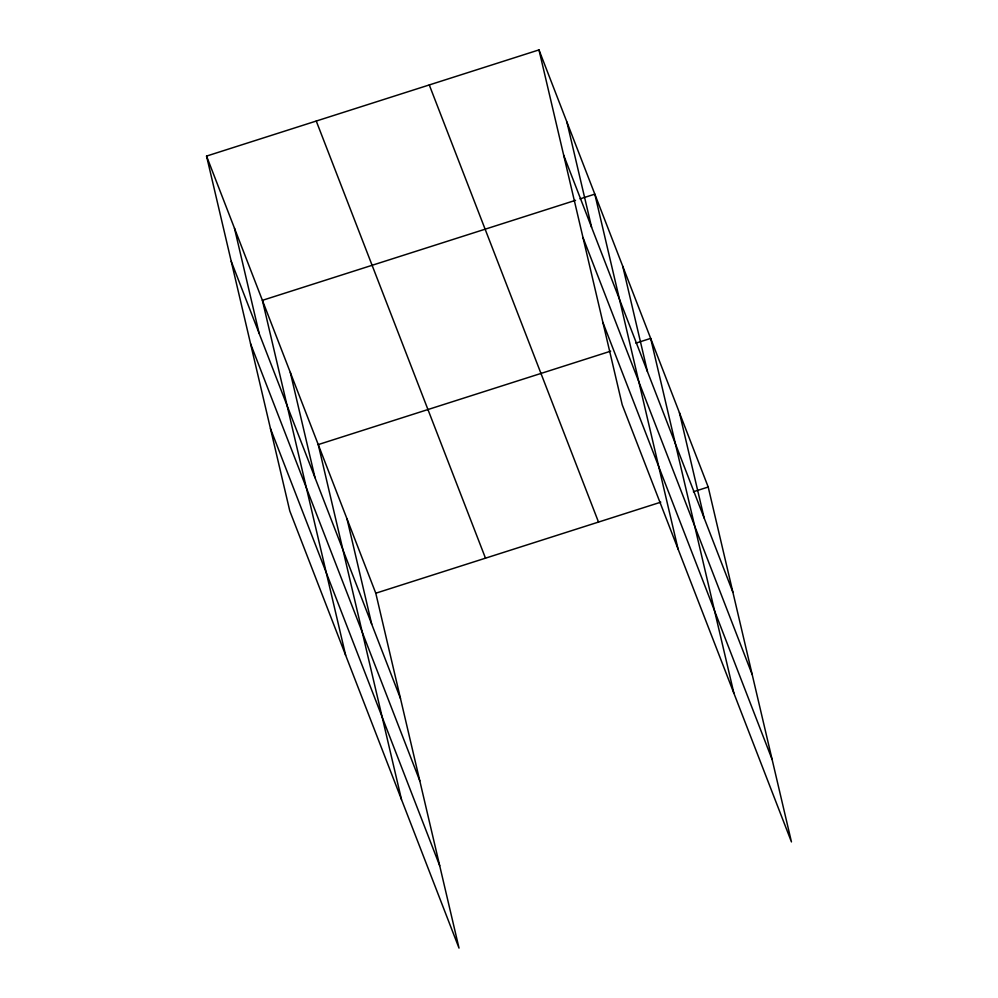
<?xml version="1.0" encoding="UTF-8"?>
<svg xmlns="http://www.w3.org/2000/svg" width="998" height="998" viewBox="0 0 998 998"><rect width="100%" height="100%" fill="white"/><g stroke="black" fill="none" stroke-linecap="round" stroke-linejoin="round"><path stroke-width="1.5" d="M206.549 156.087L375.784 593.211L459.018 948.1L289.794 510.976L206.549 156.087L538.982 49.9L708.206 487.024L791.451 841.913L622.216 404.789L538.982 49.9M575.547 200.311L262.399 300.336L345.632 655.224M580 198.889L594.82 194.148L678.066 549.037M610.651 351.184L318.25 444.584L401.483 799.473M635.851 343.137L650.671 338.397L733.904 693.298M375.784 593.211L660.776 502.181M693.385 491.764L708.206 487.024M563.658 155.152L732.894 592.276M582.982 237.524L752.218 674.648M602.892 322.404L772.128 759.528M429.277 84.942L598.513 522.066M316.254 121.045L485.49 558.169M231.237 261.326L400.472 698.45M250.56 343.711L419.796 780.835M270.47 428.591L439.706 865.715M679.438 412.71L704.126 517.962M622.752 266.279L647.428 371.518M566.901 122.03L591.589 227.27M347.017 518.898L371.705 624.149M290.318 372.466L315.006 477.705M234.468 228.205L259.156 333.457"/></g></svg>
